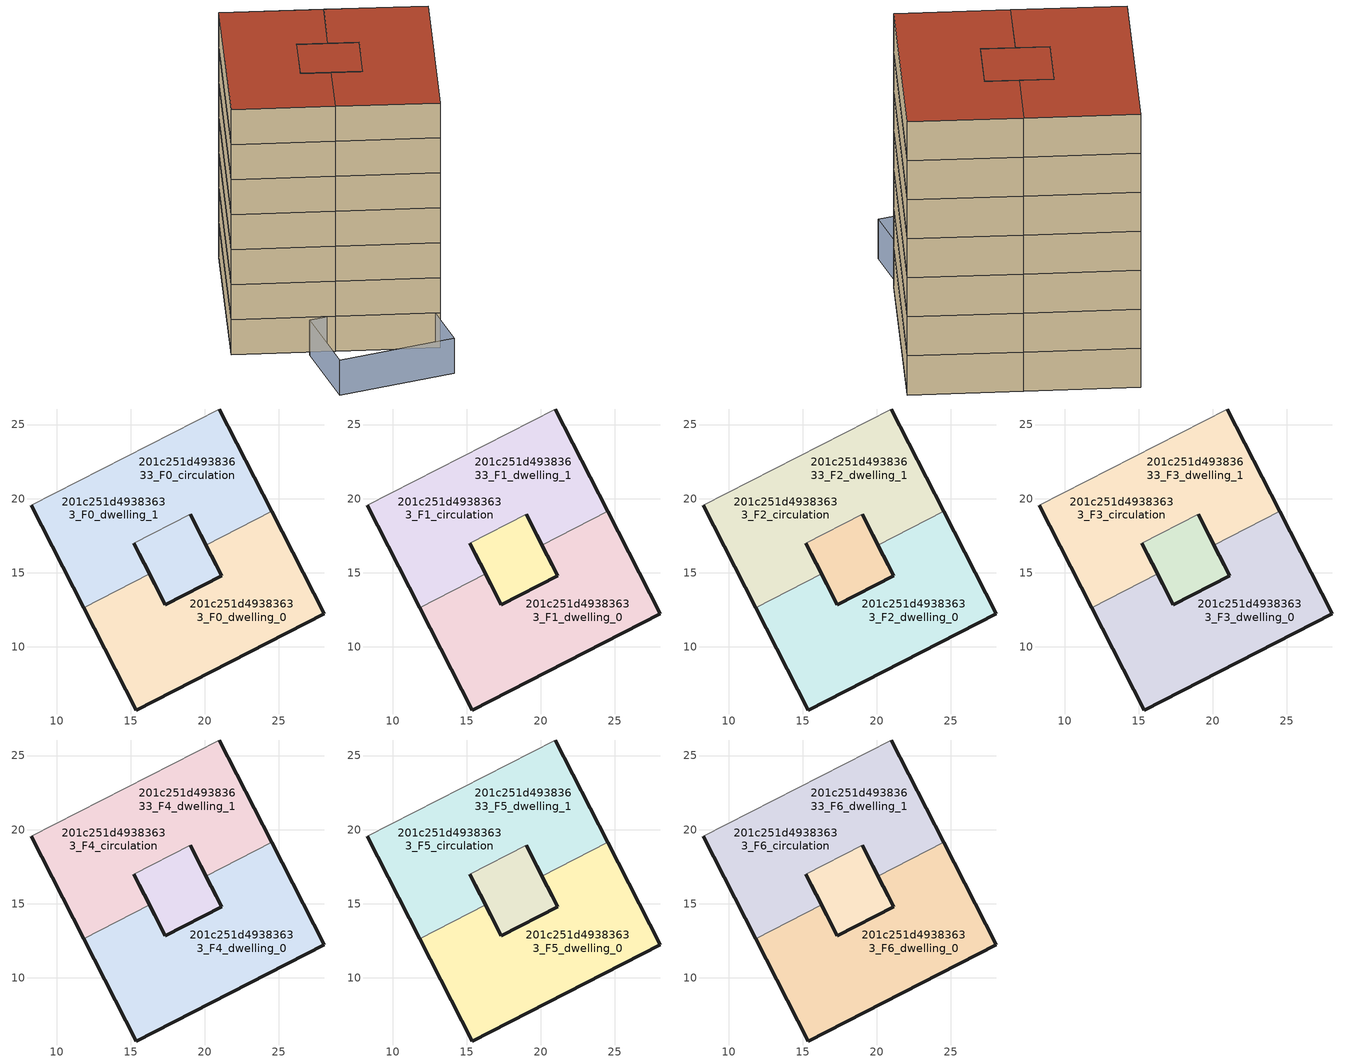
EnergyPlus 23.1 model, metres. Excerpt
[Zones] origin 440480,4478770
201c251d49383633_F0_dwelling_0
 floor ground (EU_floor_Construction): 24.52,19.14 28.06,12.23 15.37,5.74 11.83,12.65 16.27,14.92 17.33,12.85 21.14,14.79 20.08,16.87 z0
 wall outside (EU_wall_Construction): 20.08,16.87 21.14,14.79 17.33,12.85 16.27,14.92 / 11.83,12.65 15.37,5.74 28.06,12.23 24.52,19.14 z0:3
 wall to 201c251d49383633_F0_dwelling_1 (EU_wall_Construction): 24.52,19.14 20.08,16.87 / 16.27,14.92 11.83,12.65 z0:3
201c251d49383633_F0_dwelling_1
 floor ground (EU_floor_Construction): 20.99,26.05 24.52,19.14 20.08,16.87 19.02,18.94 15.21,16.99 16.27,14.92 11.83,12.65 8.3,19.56 z0; 19.02,18.94 21.14,14.79 17.33,12.85 16.27,14.92 15.21,16.99 z0
 wall outside (EU_wall_Construction): 24.52,19.14 20.99,26.05 / 8.3,19.56 11.83,12.65 / 16.27,14.92 15.21,16.99 / 19.02,18.94 20.08,16.87 z0:3
 wall adiabatic (EU_wall_Construction): 20.99,26.05 8.3,19.56 / 15.21,16.99 19.02,18.94 z0:3
201c251d49383633_F0_circulation
 floor ground (EU_floor_Construction): 20.99,26.05 24.52,19.14 20.08,16.87 19.02,18.94 15.21,16.99 16.27,14.92 11.83,12.65 8.3,19.56 z0; 19.02,18.94 21.14,14.79 17.33,12.85 16.27,14.92 15.21,16.99 z0
 wall outside (EU_wall_Construction): 15.21,16.99 17.33,12.85 21.14,14.79 19.02,18.94 z0:3
 wall adiabatic (EU_wall_Construction): 19.02,18.94 15.21,16.99 z0:3
201c251d49383633_F1_dwelling_0
 floor to 201c251d49383633_F0_dwelling_0 (EU_floor_Construction): 24.52,19.14 28.06,12.23 15.37,5.74 11.83,12.65 16.27,14.92 17.33,12.85 21.14,14.79 20.08,16.87 z3
 wall outside (EU_wall_Construction): 20.08,16.87 21.14,14.79 17.33,12.85 16.27,14.92 / 11.83,12.65 15.37,5.74 28.06,12.23 24.52,19.14 z3:6
 wall to 201c251d49383633_F1_dwelling_1 (EU_wall_Construction): 24.52,19.14 20.08,16.87 / 16.27,14.92 11.83,12.65 z3:6
201c251d49383633_F1_dwelling_1
 floor outside (EU_floor_Construction): 20.99,26.05 24.52,19.14 20.08,16.87 19.02,18.94 15.21,16.99 16.27,14.92 11.83,12.65 8.3,19.56 z3; 19.02,18.94 20.08,16.87 21.14,14.79 17.33,12.85 16.27,14.92 15.21,16.99 z3
 wall outside (EU_wall_Construction): 24.52,19.14 20.99,26.05 / 8.3,19.56 11.83,12.65 / 16.27,14.92 15.21,16.99 / 19.02,18.94 20.08,16.87 z3:6
 wall adiabatic (EU_wall_Construction): 20.99,26.05 8.3,19.56 / 15.21,16.99 19.02,18.94 z3:6
201c251d49383633_F1_circulation
 floor to 201c251d49383633_F0_circulation (EU_floor_Construction): 19.02,18.94 20.08,16.87 21.14,14.79 17.33,12.85 16.27,14.92 15.21,16.99 z3; 20.99,26.05 24.52,19.14 20.08,16.87 19.02,18.94 15.21,16.99 16.27,14.92 11.83,12.65 8.3,19.56 z3
 wall outside (EU_wall_Construction): 15.21,16.99 17.33,12.85 21.14,14.79 19.02,18.94 z3:6
 wall adiabatic (EU_wall_Construction): 19.02,18.94 15.21,16.99 z3:6
201c251d49383633_F2_dwelling_0
 floor to 201c251d49383633_F1_dwelling_0 (EU_floor_Construction): 24.52,19.14 28.06,12.23 15.37,5.74 11.83,12.65 16.27,14.92 17.33,12.85 21.14,14.79 20.08,16.87 z6
 wall outside (EU_wall_Construction): 20.08,16.87 21.14,14.79 17.33,12.85 16.27,14.92 / 11.83,12.65 15.37,5.74 28.06,12.23 24.52,19.14 z6:9
 wall to 201c251d49383633_F2_dwelling_1 (EU_wall_Construction): 24.52,19.14 20.08,16.87 / 16.27,14.92 11.83,12.65 z6:9
201c251d49383633_F2_dwelling_1
 floor outside (EU_floor_Construction): 20.99,26.05 24.52,19.14 20.08,16.87 19.02,18.94 15.21,16.99 16.27,14.92 11.83,12.65 8.3,19.56 z6; 19.02,18.94 20.08,16.87 21.14,14.79 17.33,12.85 16.27,14.92 15.21,16.99 z6
 wall outside (EU_wall_Construction): 24.52,19.14 20.99,26.05 / 8.3,19.56 11.83,12.65 / 16.27,14.92 15.21,16.99 / 19.02,18.94 20.08,16.87 z6:9
 wall adiabatic (EU_wall_Construction): 20.99,26.05 8.3,19.56 / 15.21,16.99 19.02,18.94 z6:9
201c251d49383633_F2_circulation
 floor to 201c251d49383633_F1_circulation (EU_floor_Construction): 19.02,18.94 20.08,16.87 21.14,14.79 17.33,12.85 16.27,14.92 15.21,16.99 z6; 20.99,26.05 24.52,19.14 20.08,16.87 19.02,18.94 15.21,16.99 16.27,14.92 11.83,12.65 8.3,19.56 z6
 wall outside (EU_wall_Construction): 15.21,16.99 17.33,12.85 21.14,14.79 19.02,18.94 z6:9
 wall adiabatic (EU_wall_Construction): 19.02,18.94 15.21,16.99 z6:9
201c251d49383633_F3_dwelling_0
 floor to 201c251d49383633_F2_dwelling_0 (EU_floor_Construction): 24.52,19.14 28.06,12.23 15.37,5.74 11.83,12.65 16.27,14.92 17.33,12.85 21.14,14.79 20.08,16.87 z9
 wall outside (EU_wall_Construction): 20.08,16.87 21.14,14.79 17.33,12.85 16.27,14.92 / 11.83,12.65 15.37,5.74 28.06,12.23 24.52,19.14 z9:12
 wall to 201c251d49383633_F3_dwelling_1 (EU_wall_Construction): 24.52,19.14 20.08,16.87 / 16.27,14.92 11.83,12.65 z9:12
201c251d49383633_F3_dwelling_1
 floor outside (EU_floor_Construction): 20.99,26.05 24.52,19.14 20.08,16.87 19.02,18.94 15.21,16.99 16.27,14.92 11.83,12.65 8.3,19.56 z9; 19.02,18.94 20.08,16.87 21.14,14.79 17.33,12.85 16.27,14.92 15.21,16.99 z9
 wall outside (EU_wall_Construction): 24.52,19.14 20.99,26.05 / 8.3,19.56 11.83,12.65 / 16.27,14.92 15.21,16.99 / 19.02,18.94 20.08,16.87 z9:12
 wall adiabatic (EU_wall_Construction): 20.99,26.05 8.3,19.56 / 15.21,16.99 19.02,18.94 z9:12
201c251d49383633_F3_circulation
 floor to 201c251d49383633_F2_circulation (EU_floor_Construction): 19.02,18.94 20.08,16.87 21.14,14.79 17.33,12.85 16.27,14.92 15.21,16.99 z9; 20.99,26.05 24.52,19.14 20.08,16.87 19.02,18.94 15.21,16.99 16.27,14.92 11.83,12.65 8.3,19.56 z9
 wall outside (EU_wall_Construction): 15.21,16.99 17.33,12.85 21.14,14.79 19.02,18.94 z9:12
 wall adiabatic (EU_wall_Construction): 19.02,18.94 15.21,16.99 z9:12
201c251d49383633_F4_dwelling_0
 floor to 201c251d49383633_F3_dwelling_0 (EU_floor_Construction): 24.52,19.14 28.06,12.23 15.37,5.74 11.83,12.65 16.27,14.92 17.33,12.85 21.14,14.79 20.08,16.87 z12
 wall outside (EU_wall_Construction): 20.08,16.87 21.14,14.79 17.33,12.85 16.27,14.92 / 11.83,12.65 15.37,5.74 28.06,12.23 24.52,19.14 z12:15
 wall to 201c251d49383633_F4_dwelling_1 (EU_wall_Construction): 24.52,19.14 20.08,16.87 / 16.27,14.92 11.83,12.65 z12:15
201c251d49383633_F4_dwelling_1
 floor outside (EU_floor_Construction): 20.99,26.05 24.52,19.14 20.08,16.87 19.02,18.94 15.21,16.99 16.27,14.92 11.83,12.65 8.3,19.56 z12; 19.02,18.94 20.08,16.87 21.14,14.79 17.33,12.85 16.27,14.92 15.21,16.99 z12
 wall outside (EU_wall_Construction): 24.52,19.14 20.99,26.05 / 8.3,19.56 11.83,12.65 / 16.27,14.92 15.21,16.99 / 19.02,18.94 20.08,16.87 z12:15
 wall adiabatic (EU_wall_Construction): 20.99,26.05 8.3,19.56 / 15.21,16.99 19.02,18.94 z12:15
201c251d49383633_F4_circulation
 floor to 201c251d49383633_F3_circulation (EU_floor_Construction): 19.02,18.94 20.08,16.87 21.14,14.79 17.33,12.85 16.27,14.92 15.21,16.99 z12; 20.99,26.05 24.52,19.14 20.08,16.87 19.02,18.94 15.21,16.99 16.27,14.92 11.83,12.65 8.3,19.56 z12
 wall outside (EU_wall_Construction): 15.21,16.99 17.33,12.85 21.14,14.79 19.02,18.94 z12:15
 wall adiabatic (EU_wall_Construction): 19.02,18.94 15.21,16.99 z12:15
201c251d49383633_F5_dwelling_0
 floor to 201c251d49383633_F4_dwelling_0 (EU_floor_Construction): 24.52,19.14 28.06,12.23 15.37,5.74 11.83,12.65 16.27,14.92 17.33,12.85 21.14,14.79 20.08,16.87 z15
 wall outside (EU_wall_Construction): 20.08,16.87 21.14,14.79 17.33,12.85 16.27,14.92 / 11.83,12.65 15.37,5.74 28.06,12.23 24.52,19.14 z15:18
 wall to 201c251d49383633_F5_dwelling_1 (EU_wall_Construction): 24.52,19.14 20.08,16.87 / 16.27,14.92 11.83,12.65 z15:18
201c251d49383633_F5_dwelling_1
 floor outside (EU_floor_Construction): 20.99,26.05 24.52,19.14 20.08,16.87 19.02,18.94 15.21,16.99 16.27,14.92 11.83,12.65 8.3,19.56 z15; 19.02,18.94 20.08,16.87 21.14,14.79 17.33,12.85 16.27,14.92 15.21,16.99 z15
 wall outside (EU_wall_Construction): 24.52,19.14 20.99,26.05 / 8.3,19.56 11.83,12.65 / 16.27,14.92 15.21,16.99 / 19.02,18.94 20.08,16.87 z15:18
 wall adiabatic (EU_wall_Construction): 20.99,26.05 8.3,19.56 / 15.21,16.99 19.02,18.94 z15:18
201c251d49383633_F5_circulation
 floor to 201c251d49383633_F4_circulation (EU_floor_Construction): 19.02,18.94 20.08,16.87 21.14,14.79 17.33,12.85 16.27,14.92 15.21,16.99 z15; 20.99,26.05 24.52,19.14 20.08,16.87 19.02,18.94 15.21,16.99 16.27,14.92 11.83,12.65 8.3,19.56 z15
 wall outside (EU_wall_Construction): 15.21,16.99 17.33,12.85 21.14,14.79 19.02,18.94 z15:18
 wall adiabatic (EU_wall_Construction): 19.02,18.94 15.21,16.99 z15:18
201c251d49383633_F6_dwelling_0
 floor to 201c251d49383633_F5_dwelling_0 (EU_floor_Construction): 24.52,19.14 28.06,12.23 15.37,5.74 11.83,12.65 16.27,14.92 17.33,12.85 21.14,14.79 20.08,16.87 z18
 wall outside (EU_wall_Construction): 20.08,16.87 21.14,14.79 17.33,12.85 16.27,14.92 / 11.83,12.65 15.37,5.74 28.06,12.23 24.52,19.14 z18:21
 wall to 201c251d49383633_F6_dwelling_1 (EU_wall_Construction): 24.52,19.14 20.08,16.87 / 16.27,14.92 11.83,12.65 z18:21
 roof outside (EU_roof_Construction): 28.06,12.23 24.52,19.14 20.08,16.87 21.14,14.79 17.33,12.85 16.27,14.92 11.83,12.65 15.37,5.74 z21
201c251d49383633_F6_dwelling_1
 floor outside (EU_floor_Construction): 20.99,26.05 24.52,19.14 20.08,16.87 19.02,18.94 15.21,16.99 16.27,14.92 11.83,12.65 8.3,19.56 z18; 19.02,18.94 20.08,16.87 21.14,14.79 17.33,12.85 16.27,14.92 15.21,16.99 z18
 wall outside (EU_wall_Construction): 24.52,19.14 20.99,26.05 / 8.3,19.56 11.83,12.65 / 16.27,14.92 15.21,16.99 / 19.02,18.94 20.08,16.87 z18:21
 wall adiabatic (EU_wall_Construction): 20.99,26.05 8.3,19.56 / 15.21,16.99 19.02,18.94 z18:21
 roof outside (EU_roof_Construction): 20.08,16.87 24.52,19.14 20.99,26.05 8.3,19.56 11.83,12.65 16.27,14.92 15.21,16.99 19.02,18.94 z21; 21.14,14.79 19.02,18.94 15.21,16.99 16.27,14.92 17.33,12.85 z21
201c251d49383633_F6_circulation
 floor to 201c251d49383633_F5_circulation (EU_floor_Construction): 19.02,18.94 20.08,16.87 21.14,14.79 17.33,12.85 16.27,14.92 15.21,16.99 z18; 20.99,26.05 24.52,19.14 20.08,16.87 19.02,18.94 15.21,16.99 16.27,14.92 11.83,12.65 8.3,19.56 z18
 wall outside (EU_wall_Construction): 15.21,16.99 17.33,12.85 21.14,14.79 19.02,18.94 z18:21
 wall adiabatic (EU_wall_Construction): 19.02,18.94 15.21,16.99 z18:21
 roof outside (EU_roof_Construction): 20.08,16.87 24.52,19.14 20.99,26.05 8.3,19.56 11.83,12.65 16.27,14.92 15.21,16.99 19.02,18.94 z21; 21.14,14.79 19.02,18.94 15.21,16.99 16.27,14.92 17.33,12.85 z21
shading: 12.37,3.33 6.05,9.84 / 6.05,9.84 10.54,14.21 / 10.54,14.21 16.87,7.7 / 16.87,7.7 12.37,3.33 z0:3
[Building]
EU S2 Campaign: North Axis=0; Terrain=City; Solar Distribution=FullExterior
[Site:Location]
Madrid: Latitude=40.5; Longitude=-3.5; Time Zone=1; Elevation=609
[SizingPeriod:WeatherFileDays]
AnnualSizingPeriod: Begin Month=1; Begin Day of Month=1; End Month=12; End Day of Month=31; Day of Week for Start Day=Monday; Use Weather File Daylight Saving Period=No; Use Weather File Rain and Snow Indicators=No
[MATERIAL]
EU_InternalMass_Material: Roughness=MediumRough; Thickness=0.1; Conductivity=1; Density=1800; Specific Heat=900; Thermal Absorptance=0.9; Solar Absorptance=0.7; Visible Absorptance=0.7
[MATERIAL:NOMASS] Roughness=MediumRough; Thermal Absorptance=0.9; Solar Absorptance=0.7; Visible Absorptance=0.7
Name | Thermal Resistance
EU_wall_NoMass | 0.459673
EU_roof_NoMass | 0.495815
EU_floor_NoMass | 0.788942
[CONSTRUCTION]
EU_wall_Construction: EU_wall_NoMass
EU_roof_Construction: EU_roof_NoMass
EU_floor_Construction: EU_floor_NoMass
EU_InternalMass_Construction: EU_InternalMass_Material
[ZONE] Type=1; Multiplier=1; Ceiling Height=autocalculate; Floor Area=autocalculate; Part of Total Floor Area=Yes
Name | Volume
201c251d49383633_F0_dwelling_0; 201c251d49383633_F1_dwelling_0; 201c251d49383633_F2_dwelling_0; 201c251d49383633_F3_dwelling_0; 201c251d49383633_F4_dwelling_0; 201c251d49383633_F5_dwelling_0; 201c251d49383633_F6_dwelling_0 | 302.099
201c251d49383633_F0_dwelling_1; 201c251d49383633_F1_dwelling_1; 201c251d49383633_F2_dwelling_1; 201c251d49383633_F3_dwelling_1; 201c251d49383633_F4_dwelling_1; 201c251d49383633_F5_dwelling_1; 201c251d49383633_F6_dwelling_1; 201c251d49383633_F0_circulation; 201c251d49383633_F1_circulation; 201c251d49383633_F2_circulation; 201c251d49383633_F3_circulation; 201c251d49383633_F4_circulation; 201c251d49383633_F5_circulation; 201c251d49383633_F6_circulation | 361.852
[INTERNALMASS] Construction=EU_InternalMass_Construction; Surface Area=100.699
Name | Zone or ZoneList
201c251d49383633_F0_dwelling_0_EU_InternalMass | 201c251d49383633_F0_dwelling_0
201c251d49383633_F0_dwelling_1_EU_InternalMass | 201c251d49383633_F0_dwelling_1
201c251d49383633_F1_dwelling_0_EU_InternalMass | 201c251d49383633_F1_dwelling_0
201c251d49383633_F1_dwelling_1_EU_InternalMass | 201c251d49383633_F1_dwelling_1
201c251d49383633_F2_dwelling_0_EU_InternalMass | 201c251d49383633_F2_dwelling_0
201c251d49383633_F2_dwelling_1_EU_InternalMass | 201c251d49383633_F2_dwelling_1
201c251d49383633_F3_dwelling_0_EU_InternalMass | 201c251d49383633_F3_dwelling_0
201c251d49383633_F3_dwelling_1_EU_InternalMass | 201c251d49383633_F3_dwelling_1
201c251d49383633_F4_dwelling_0_EU_InternalMass | 201c251d49383633_F4_dwelling_0
201c251d49383633_F4_dwelling_1_EU_InternalMass | 201c251d49383633_F4_dwelling_1
201c251d49383633_F5_dwelling_0_EU_InternalMass | 201c251d49383633_F5_dwelling_0
201c251d49383633_F5_dwelling_1_EU_InternalMass | 201c251d49383633_F5_dwelling_1
201c251d49383633_F6_dwelling_0_EU_InternalMass | 201c251d49383633_F6_dwelling_0
201c251d49383633_F6_dwelling_1_EU_InternalMass | 201c251d49383633_F6_dwelling_1
[OTHEREQUIPMENT] Fuel Type=Electricity; Design Level Calculation Method=Watts/Area; Power per Zone Floor Area=1; Fraction Latent=0; Fraction Radiant=0; Fraction Lost=0; Carbon Dioxide Generation Rate=0; EndUse Subcategory=EU_Step8_InternalGains
Name | Zone or ZoneList or Space or SpaceList | Schedule
EU_Step8_InternalGain_201c251d49383633_F0_dwelling_0_f000 | 201c251d49383633_F0_dwelling_0 | EU_Step8_GainSchedule_201c251d49383633_F0_dwelling_0_f000
EU_Step8_InternalGain_201c251d49383633_F0_dwelling_1_f000 | 201c251d49383633_F0_dwelling_1 | EU_Step8_GainSchedule_201c251d49383633_F0_dwelling_1_f000
EU_Step8_InternalGain_201c251d49383633_F1_dwelling_0_f000 | 201c251d49383633_F1_dwelling_0 | EU_Step8_GainSchedule_201c251d49383633_F1_dwelling_0_f000
EU_Step8_InternalGain_201c251d49383633_F1_dwelling_1_f000 | 201c251d49383633_F1_dwelling_1 | EU_Step8_GainSchedule_201c251d49383633_F1_dwelling_1_f000
EU_Step8_InternalGain_201c251d49383633_F2_dwelling_0_f000 | 201c251d49383633_F2_dwelling_0 | EU_Step8_GainSchedule_201c251d49383633_F2_dwelling_0_f000
EU_Step8_InternalGain_201c251d49383633_F2_dwelling_1_f000 | 201c251d49383633_F2_dwelling_1 | EU_Step8_GainSchedule_201c251d49383633_F2_dwelling_1_f000
EU_Step8_InternalGain_201c251d49383633_F3_dwelling_0_f000 | 201c251d49383633_F3_dwelling_0 | EU_Step8_GainSchedule_201c251d49383633_F3_dwelling_0_f000
EU_Step8_InternalGain_201c251d49383633_F3_dwelling_1_f000 | 201c251d49383633_F3_dwelling_1 | EU_Step8_GainSchedule_201c251d49383633_F3_dwelling_1_f000
EU_Step8_InternalGain_201c251d49383633_F4_dwelling_0_f000 | 201c251d49383633_F4_dwelling_0 | EU_Step8_GainSchedule_201c251d49383633_F4_dwelling_0_f000
EU_Step8_InternalGain_201c251d49383633_F4_dwelling_1_f000 | 201c251d49383633_F4_dwelling_1 | EU_Step8_GainSchedule_201c251d49383633_F4_dwelling_1_f000
EU_Step8_InternalGain_201c251d49383633_F5_dwelling_0_f000 | 201c251d49383633_F5_dwelling_0 | EU_Step8_GainSchedule_201c251d49383633_F5_dwelling_0_f000
EU_Step8_InternalGain_201c251d49383633_F5_dwelling_1_f000 | 201c251d49383633_F5_dwelling_1 | EU_Step8_GainSchedule_201c251d49383633_F5_dwelling_1_f000
EU_Step8_InternalGain_201c251d49383633_F6_dwelling_0_f000 | 201c251d49383633_F6_dwelling_0 | EU_Step8_GainSchedule_201c251d49383633_F6_dwelling_0_f000
EU_Step8_InternalGain_201c251d49383633_F6_dwelling_1_f000 | 201c251d49383633_F6_dwelling_1 | EU_Step8_GainSchedule_201c251d49383633_F6_dwelling_1_f000
[ZONEINFILTRATION:DESIGNFLOWRATE] Schedule=EU_AlwaysOn; Design Flow Rate Calculation Method=Flow/Area; Flow Rate per Floor Area=0.0005; Constant Term Coefficient=1; Temperature Term Coefficient=0; Velocity Term Coefficient=0; Velocity Squared Term Coefficient=0
Name | Zone or ZoneList or Space or SpaceList
EU_Circulation_Infiltration_201c251d49383633_F0_circulation | 201c251d49383633_F0_circulation
EU_Circulation_Infiltration_201c251d49383633_F1_circulation | 201c251d49383633_F1_circulation
EU_Circulation_Infiltration_201c251d49383633_F2_circulation | 201c251d49383633_F2_circulation
EU_Circulation_Infiltration_201c251d49383633_F3_circulation | 201c251d49383633_F3_circulation
EU_Circulation_Infiltration_201c251d49383633_F4_circulation | 201c251d49383633_F4_circulation
EU_Circulation_Infiltration_201c251d49383633_F5_circulation | 201c251d49383633_F5_circulation
EU_Circulation_Infiltration_201c251d49383633_F6_circulation | 201c251d49383633_F6_circulation
[ZONEVENTILATION:DESIGNFLOWRATE] Schedule=EU_AlwaysOn; Design Flow Rate Calculation Method=AirChanges/Hour; Air Changes per Hour=0.719161; Ventilation Type=Natural; Fan Pressure Rise=0; Fan Total Efficiency=1; Constant Term Coefficient=1; Temperature Term Coefficient=0; Velocity Term Coefficient=0; Velocity Squared Term Coefficient=0; Minimum Indoor Temperature=-100; Maximum Indoor Temperature=100; Delta Temperature=-100; Minimum Outdoor Temperature=-100; Maximum Outdoor Temperature=100; Maximum Wind Speed=40
Name | Zone or ZoneList or Space or SpaceList
EU_ConstantAir_201c251d49383633_F0_dwelling_0 | 201c251d49383633_F0_dwelling_0
EU_ConstantAir_201c251d49383633_F0_dwelling_1 | 201c251d49383633_F0_dwelling_1
EU_ConstantAir_201c251d49383633_F1_dwelling_0 | 201c251d49383633_F1_dwelling_0
EU_ConstantAir_201c251d49383633_F1_dwelling_1 | 201c251d49383633_F1_dwelling_1
EU_ConstantAir_201c251d49383633_F2_dwelling_0 | 201c251d49383633_F2_dwelling_0
EU_ConstantAir_201c251d49383633_F2_dwelling_1 | 201c251d49383633_F2_dwelling_1
EU_ConstantAir_201c251d49383633_F3_dwelling_0 | 201c251d49383633_F3_dwelling_0
EU_ConstantAir_201c251d49383633_F3_dwelling_1 | 201c251d49383633_F3_dwelling_1
EU_ConstantAir_201c251d49383633_F4_dwelling_0 | 201c251d49383633_F4_dwelling_0
EU_ConstantAir_201c251d49383633_F4_dwelling_1 | 201c251d49383633_F4_dwelling_1
EU_ConstantAir_201c251d49383633_F5_dwelling_0 | 201c251d49383633_F5_dwelling_0
EU_ConstantAir_201c251d49383633_F5_dwelling_1 | 201c251d49383633_F5_dwelling_1
EU_ConstantAir_201c251d49383633_F6_dwelling_0 | 201c251d49383633_F6_dwelling_0
EU_ConstantAir_201c251d49383633_F6_dwelling_1 | 201c251d49383633_F6_dwelling_1
[HVACTEMPLATE:THERMOSTAT] Constant Heating Setpoint=20; Constant Cooling Setpoint=50
EU_HeatOnly_201c251d49383633_F0_dwelling_0; EU_HeatOnly_201c251d49383633_F0_dwelling_1; EU_HeatOnly_201c251d49383633_F1_dwelling_0; EU_HeatOnly_201c251d49383633_F1_dwelling_1; EU_HeatOnly_201c251d49383633_F2_dwelling_0; EU_HeatOnly_201c251d49383633_F2_dwelling_1; EU_HeatOnly_201c251d49383633_F3_dwelling_0; EU_HeatOnly_201c251d49383633_F3_dwelling_1; EU_HeatOnly_201c251d49383633_F4_dwelling_0; EU_HeatOnly_201c251d49383633_F4_dwelling_1; EU_HeatOnly_201c251d49383633_F5_dwelling_0; EU_HeatOnly_201c251d49383633_F5_dwelling_1; EU_HeatOnly_201c251d49383633_F6_dwelling_0; EU_HeatOnly_201c251d49383633_F6_dwelling_1
[HVACTEMPLATE:ZONE:IDEALLOADSAIRSYSTEM] System Availability Schedule=EU_AlwaysOn; Maximum Heating Supply Air Temperature=50; Minimum Cooling Supply Air Temperature=13; Maximum Heating Supply Air Humidity Ratio=0.0156; Minimum Cooling Supply Air Humidity Ratio=0.0077; Heating Limit=NoLimit; Cooling Limit=NoLimit; Heating Availability Schedule=EU_AlwaysOn; Cooling Availability Schedule=EU_CoolingOff; Dehumidification Control Type=ConstantSensibleHeatRatio; Cooling Sensible Heat Ratio=0.7; Dehumidification Setpoint=60; Humidification Control Type=None; Humidification Setpoint=30; Outdoor Air Method=None; Outdoor Air Flow Rate per Person=0.00944; Outdoor Air Flow Rate per Zone Floor Area=0; Outdoor Air Flow Rate per Zone=0; Demand Controlled Ventilation Type=None; Outdoor Air Economizer Type=NoEconomizer; Heat Recovery Type=None; Sensible Heat Recovery Effectiveness=0.7; Latent Heat Recovery Effectiveness=0.65
Name | Template Thermostat
201c251d49383633_F0_dwelling_0 | EU_HeatOnly_201c251d49383633_F0_dwelling_0
201c251d49383633_F0_dwelling_1 | EU_HeatOnly_201c251d49383633_F0_dwelling_1
201c251d49383633_F1_dwelling_0 | EU_HeatOnly_201c251d49383633_F1_dwelling_0
201c251d49383633_F1_dwelling_1 | EU_HeatOnly_201c251d49383633_F1_dwelling_1
201c251d49383633_F2_dwelling_0 | EU_HeatOnly_201c251d49383633_F2_dwelling_0
201c251d49383633_F2_dwelling_1 | EU_HeatOnly_201c251d49383633_F2_dwelling_1
201c251d49383633_F3_dwelling_0 | EU_HeatOnly_201c251d49383633_F3_dwelling_0
201c251d49383633_F3_dwelling_1 | EU_HeatOnly_201c251d49383633_F3_dwelling_1
201c251d49383633_F4_dwelling_0 | EU_HeatOnly_201c251d49383633_F4_dwelling_0
201c251d49383633_F4_dwelling_1 | EU_HeatOnly_201c251d49383633_F4_dwelling_1
201c251d49383633_F5_dwelling_0 | EU_HeatOnly_201c251d49383633_F5_dwelling_0
201c251d49383633_F5_dwelling_1 | EU_HeatOnly_201c251d49383633_F5_dwelling_1
201c251d49383633_F6_dwelling_0 | EU_HeatOnly_201c251d49383633_F6_dwelling_0
201c251d49383633_F6_dwelling_1 | EU_HeatOnly_201c251d49383633_F6_dwelling_1
[SIZING:ZONE] Zone Cooling Design Supply Air Temperature Input Method=SupplyAirTemperature; Zone Cooling Design Supply Air Temperature=13; Zone Heating Design Supply Air Temperature Input Method=SupplyAirTemperature; Zone Heating Design Supply Air Temperature=50; Zone Cooling Design Supply Air Humidity Ratio=0.008; Zone Heating Design Supply Air Humidity Ratio=0.008; Cooling Design Air Flow Method=DesignDay; Cooling Design Air Flow Rate=0; Cooling Minimum Air Flow per Zone Floor Area=0.000762; Cooling Minimum Air Flow=0; Cooling Minimum Air Flow Fraction=0.2; Heating Design Air Flow Method=DesignDay; Heating Design Air Flow Rate=0; Heating Maximum Air Flow per Zone Floor Area=0.002032; Heating Maximum Air Flow=0.141576; Heating Maximum Air Flow Fraction=0.3; Account for Dedicated Outdoor Air System=No; Dedicated Outdoor Air System Control Strategy=NeutralSupplyAir; Dedicated Outdoor Air Low Setpoint Temperature for Design=autosize; Dedicated Outdoor Air High Setpoint Temperature for Design=autosize; Zone Load Sizing Method=Sensible Load Only No Latent Load; Zone Latent Cooling Design Supply Air Humidity Ratio Input Method=HumidityRatioDifference; Zone Cooling Design Supply Air Humidity Ratio Difference=0.005; Zone Latent Heating Design Supply Air Humidity Ratio Input Method=HumidityRatioDifference; Zone Humidification Design Supply Air Humidity Ratio Difference=0.005
201c251d49383633_F0_dwelling_0; 201c251d49383633_F0_dwelling_1; 201c251d49383633_F1_dwelling_0; 201c251d49383633_F1_dwelling_1; 201c251d49383633_F2_dwelling_0; 201c251d49383633_F2_dwelling_1; 201c251d49383633_F3_dwelling_0; 201c251d49383633_F3_dwelling_1; 201c251d49383633_F4_dwelling_0; 201c251d49383633_F4_dwelling_1; 201c251d49383633_F5_dwelling_0; 201c251d49383633_F5_dwelling_1; 201c251d49383633_F6_dwelling_0; 201c251d49383633_F6_dwelling_1
[SCHEDULE:CONSTANT]
Name | Hourly Value
EU_AlwaysOn | 1
EU_CoolingOff | 0
[SCHEDULE:FILE] Column Number=1; Rows to Skip at Top=0; Number of Hours of Data=8760; Column Separator=Comma; Interpolate to Timestep=No; Minutes per Item=60; Adjust Schedule for Daylight Savings=Yes
Name | File
EU_Step8_GainSchedule_201c251d49383633_F0_dwelling_0_f000 | ../../schedules/201c251d49383633/201c251d49383633_F0_dwelling_0_f000_gain.csv
EU_Step8_GainSchedule_201c251d49383633_F0_dwelling_1_f000 | ../../schedules/201c251d49383633/201c251d49383633_F0_dwelling_1_f000_gain.csv
EU_Step8_GainSchedule_201c251d49383633_F1_dwelling_0_f000 | ../../schedules/201c251d49383633/201c251d49383633_F1_dwelling_0_f000_gain.csv
EU_Step8_GainSchedule_201c251d49383633_F1_dwelling_1_f000 | ../../schedules/201c251d49383633/201c251d49383633_F1_dwelling_1_f000_gain.csv
EU_Step8_GainSchedule_201c251d49383633_F2_dwelling_0_f000 | ../../schedules/201c251d49383633/201c251d49383633_F2_dwelling_0_f000_gain.csv
EU_Step8_GainSchedule_201c251d49383633_F2_dwelling_1_f000 | ../../schedules/201c251d49383633/201c251d49383633_F2_dwelling_1_f000_gain.csv
EU_Step8_GainSchedule_201c251d49383633_F3_dwelling_0_f000 | ../../schedules/201c251d49383633/201c251d49383633_F3_dwelling_0_f000_gain.csv
EU_Step8_GainSchedule_201c251d49383633_F3_dwelling_1_f000 | ../../schedules/201c251d49383633/201c251d49383633_F3_dwelling_1_f000_gain.csv
EU_Step8_GainSchedule_201c251d49383633_F4_dwelling_0_f000 | ../../schedules/201c251d49383633/201c251d49383633_F4_dwelling_0_f000_gain.csv
EU_Step8_GainSchedule_201c251d49383633_F4_dwelling_1_f000 | ../../schedules/201c251d49383633/201c251d49383633_F4_dwelling_1_f000_gain.csv
EU_Step8_GainSchedule_201c251d49383633_F5_dwelling_0_f000 | ../../schedules/201c251d49383633/201c251d49383633_F5_dwelling_0_f000_gain.csv
EU_Step8_GainSchedule_201c251d49383633_F5_dwelling_1_f000 | ../../schedules/201c251d49383633/201c251d49383633_F5_dwelling_1_f000_gain.csv
EU_Step8_GainSchedule_201c251d49383633_F6_dwelling_0_f000 | ../../schedules/201c251d49383633/201c251d49383633_F6_dwelling_0_f000_gain.csv
EU_Step8_GainSchedule_201c251d49383633_F6_dwelling_1_f000 | ../../schedules/201c251d49383633/201c251d49383633_F6_dwelling_1_f000_gain.csv
